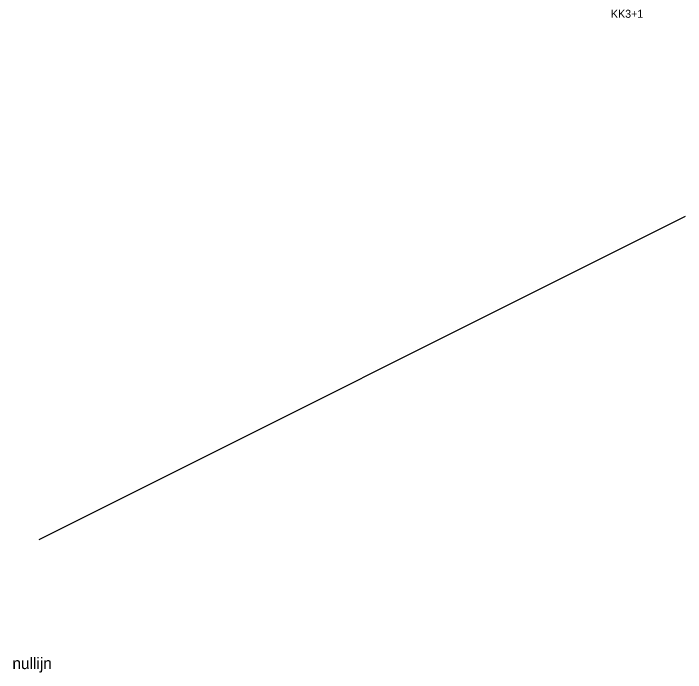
# Model space of a CAD drawing. Header units: millimetres. Extents: x -1608 to 112523, y -8311 to 74446.
# Drawn here: x -1608 to 40377, y -8311 to 32880 of the extents above; entities that cross this region are included whole.
import ezdxf
from ezdxf.enums import TextEntityAlignment as Align

# ---------------------------------------------------------------- set-up
doc = ezdxf.new("R2010")
doc.units = ezdxf.units.MM
doc.header["$LTSCALE"] = 100
doc.layers.add('BL$3-----VIEWPORT', color=7, linetype='Continuous', plot=False)
doc.layers.add('EL6212--_S', color=4, linetype='Continuous')
doc.styles.add('buro-012', font='BUROFONT.shx', dxfattribs={"height": 120})
doc.styles.add('buro-018', font='BUROFONT.shx', dxfattribs={"height": 180})
doc.styles.add('BURO-035', font='BUROFONT.shx', dxfattribs={"height": 350})

# ---------------------------------------------------------------- blocks, each defined once
blk = doc.blocks.new('E00160')
at = {"color": 0, "linetype": 'Continuous'}
for p, q in [((-17.5, 0), (-13.5, 1.07)), ((-17.5, 0), (17.5, 0)), ((-17.5, 0), (-13.5, -1.07)), ((-13.5, -1.07), (-13.5, 1.07)), ((17.5, 0), (13.5, 1.07)), ((13.5, -1.07), (13.5, 1.07)), ((17.5, 0), (13.5, -1.07))]:
    blk.add_line(p, q, dxfattribs=at)
at = {"color": 0, "linetype": 'Continuous', "style": 'BURO-035'}
for tag, p in [('TEXT2', (-22.5, 0)), ('TEXT1', (22.5, 0))]:
    blk.add_attdef(tag, text='', height=3.5, dxfattribs=at).set_placement(p, align=Align.MIDDLE)

msp = doc.modelspace()

# ---------------------------------------------------------------- linework, layer by layer
at = {"layer": 'BL$3-----VIEWPORT'}
msp.add_line((0, 0), (40377, 20219), dxfattribs=at)

# ---------------------------------------------------------------- block references
at = {"layer": 'EL6212--_S', "linetype": 'Continuous'}
ref = msp.add_blockref('E00160', (36724, 35107), dxfattribs=dict(at, xscale=100, yscale=100, zscale=100, rotation=90.00000000000001))
ref.add_attrib('TEXT1', 'LK2+1', dxfattribs={"layer": '0', "color": 4, "linetype": 'ByBlock', "height": 500, "style": 'buro-018'}).set_placement((36724, 37357), align=Align.MIDDLE)
ref.add_attrib('TEXT2', 'KK3+1', dxfattribs={"layer": '0', "color": 4, "linetype": 'ByBlock', "height": 500, "style": 'buro-018'}).set_placement((36724, 32857), align=Align.MIDDLE)

# ---------------------------------------------------------------- texts
at = {"layer": 'BL$3-----VIEWPORT', "insert": (-1672, -7373), "char_height": 720, "attachment_point": 1, "style": 'buro-012'}
msp.add_mtext_dynamic_manual_height_columns('nullijn', width=1900.35, gutter_width=600, heights=[0], dxfattribs=at)

doc.saveas('drawing.dxf')
